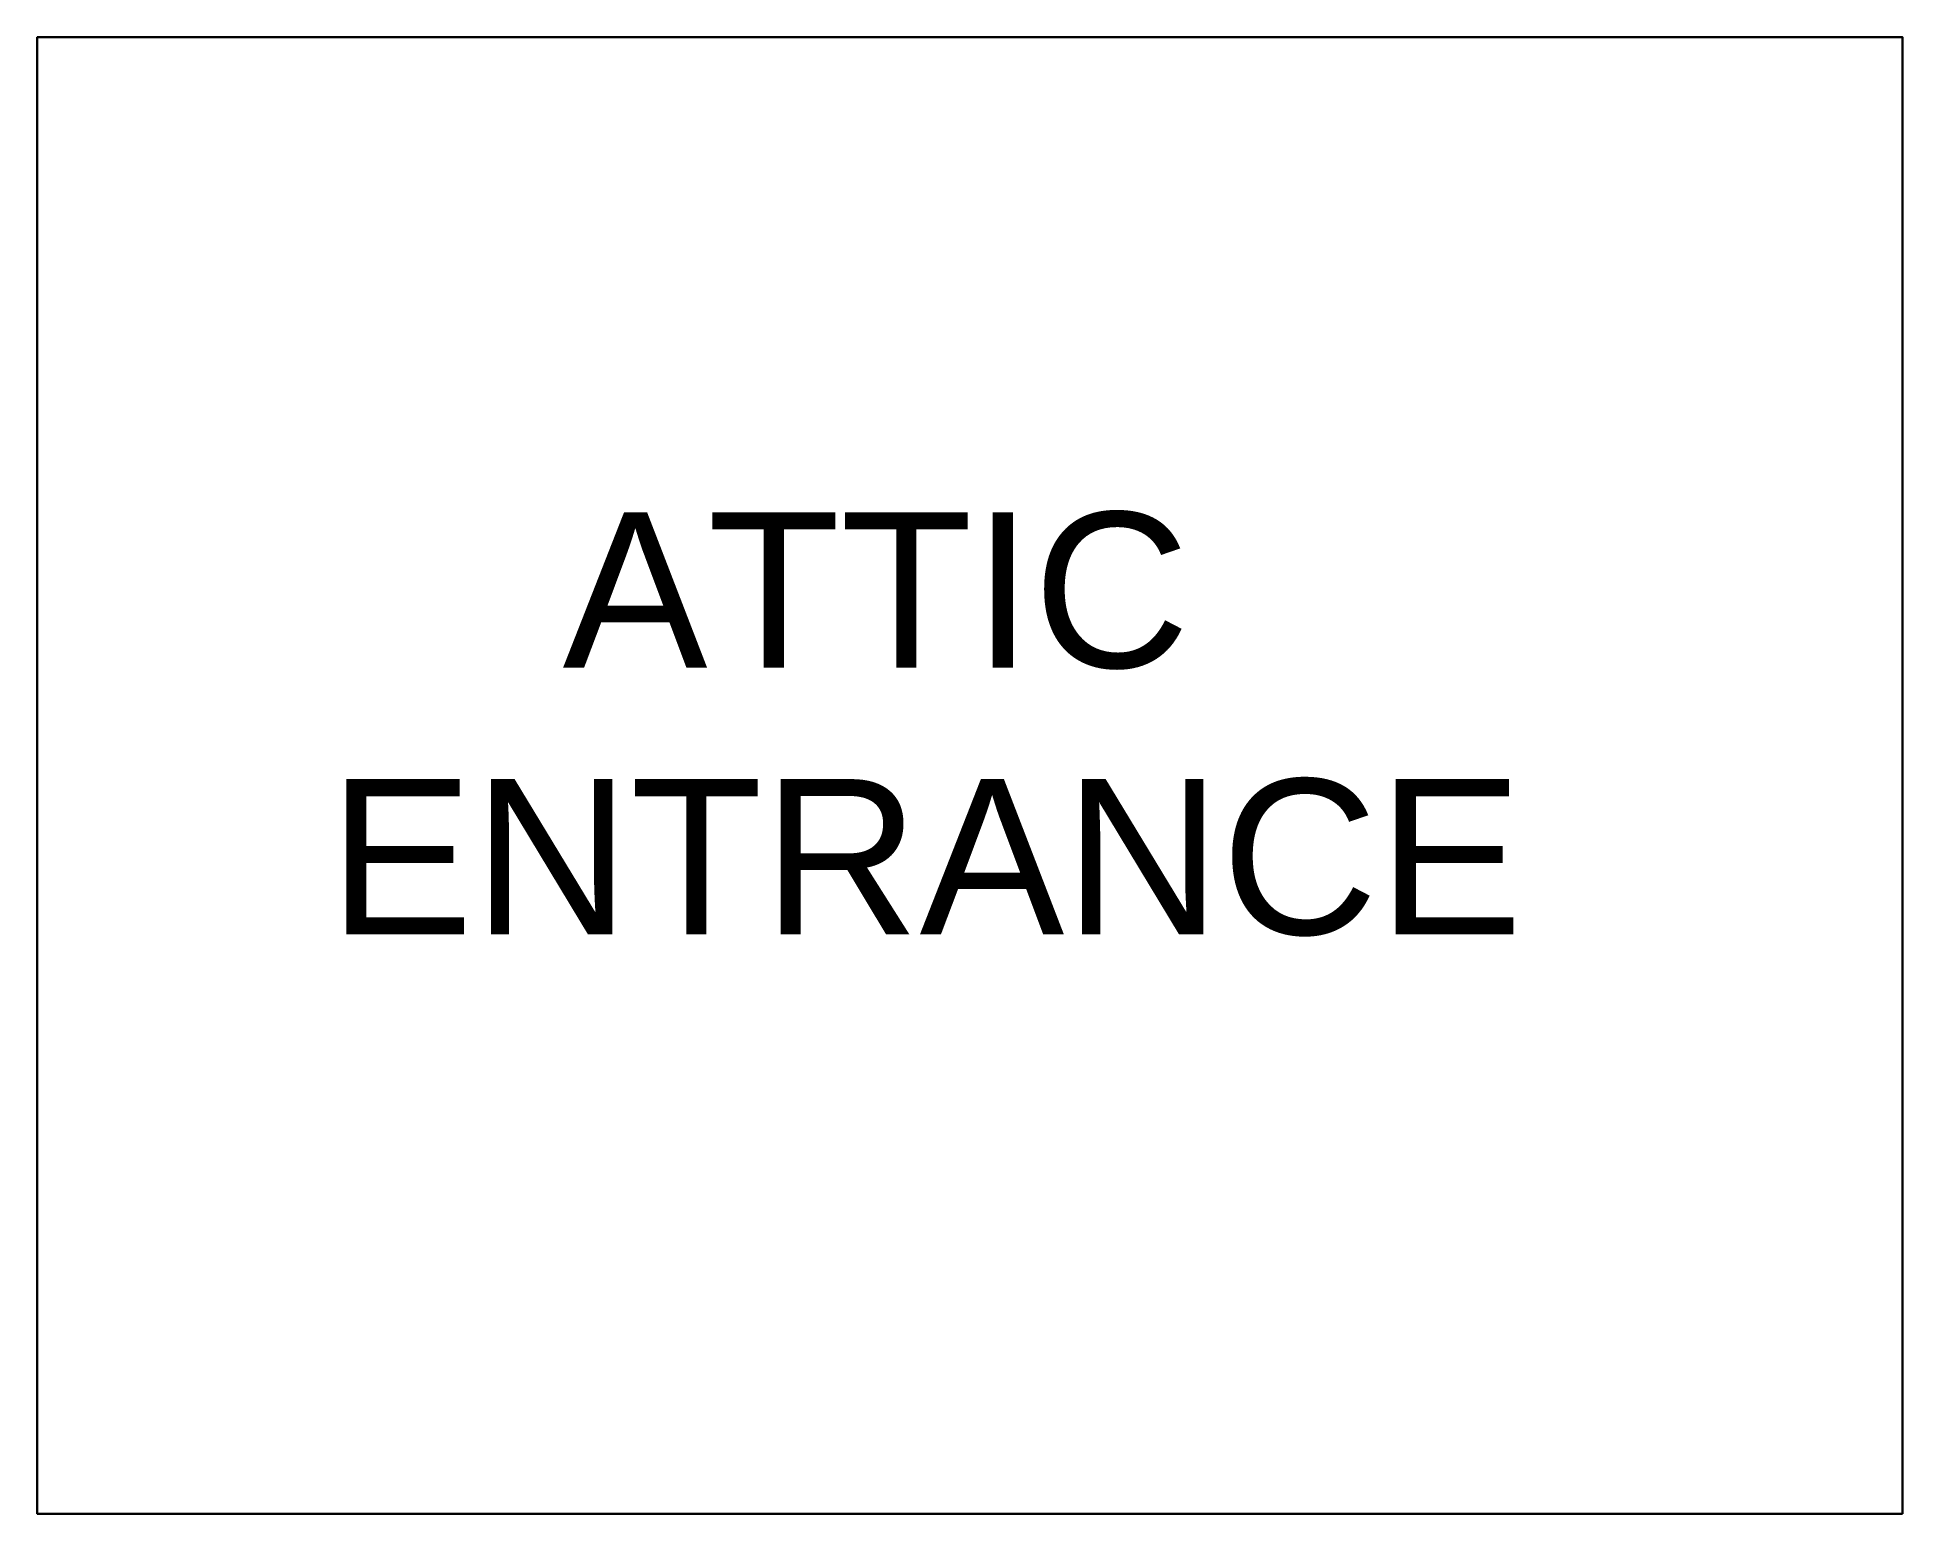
# Model space of a CAD drawing. Header units: inches. Extents: x 218 to 242, y 142.3 to 161.3.
import ezdxf

# ---------------------------------------------------------------- set-up
doc = ezdxf.new("R2010")
doc.units = ezdxf.units.IN
doc.header["$MEASUREMENT"] = 0
doc.layers.add('A201-Floorplan-2nd-floor', color=7, linetype='Continuous', lineweight=9)
doc.layers.add('A201-Text', color=7, linetype='Continuous', lineweight=9)
doc.styles.get("Standard").update_dxf_attribs({"font": 'Arial.ttf'})

msp = doc.modelspace()

# ---------------------------------------------------------------- linework, layer by layer
at = {"layer": 'A201-Floorplan-2nd-floor', "lineweight": 30}
msp.add_lwpolyline([(242.009, 142.251), (218.009, 142.251), (218.009, 161.251), (242.009, 161.251)], close=True, dxfattribs=at)

# ---------------------------------------------------------------- texts
at = {"layer": 'A201-Text', "lineweight": 5}
for s, p in [('ATTIC', (224.769, 153.139)), ('ENTRANCE', (221.755, 149.705))]:
    msp.add_text(s, height=2, dxfattribs=at).set_placement(p)

doc.saveas('drawing.dxf')
